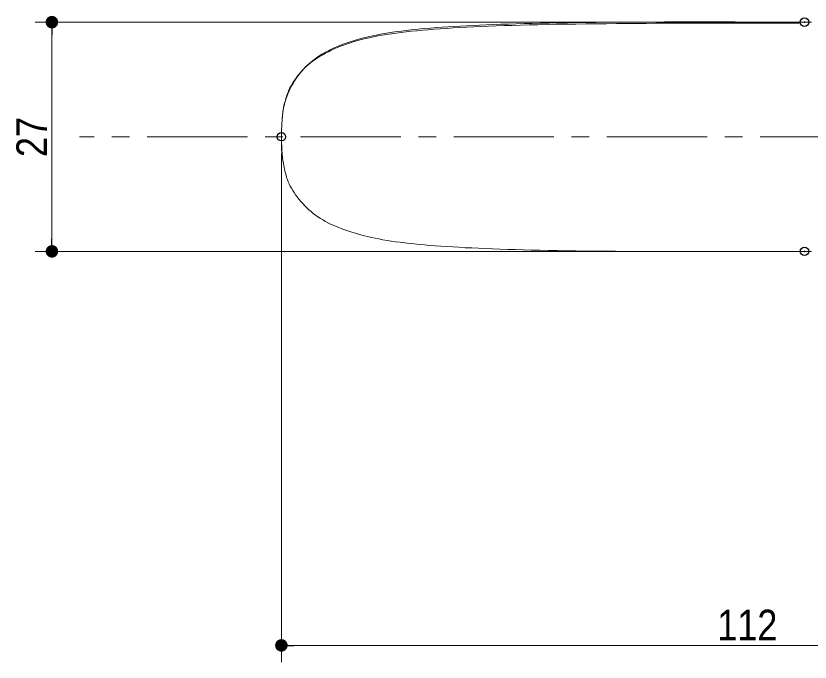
# Model space of a CAD drawing. Units: millimetres, scale not verified. Extents: x -606 to 606, y -304 to 304.
# Drawn here: x -486.8 to -391.7, y -153.9 to -76.6 of the extents above; entities that cross this region are included whole.
import ezdxf
from ezdxf.enums import TextEntityAlignment as Align

# ---------------------------------------------------------------- set-up
doc = ezdxf.new("R2010")
doc.units = ezdxf.units.MM
doc.header["$LTSCALE"] = 2
doc.header["$PDMODE"] = 32
doc.header["$PDSIZE"] = 1
doc.linetypes.add('USER1', pattern=[9.172222, 5.997222, -1.058333, 1.058333, -1.058333])
for name, color, linetype, lineweight in [('0-1_3一般', 7, 'Continuous', 15), ('0-2_2寸法-1', 7, 'Continuous', 5), ('0-3_0', 7, 'Continuous', 25)]:
    doc.layers.add(name, color=color, linetype=linetype, lineweight=lineweight)
doc.layers.add('0-4_Defpoints', color=7, linetype='Continuous')
doc.styles.add('ＭＳ Ｐゴシック', font='')
doc.styles.get('ＭＳ Ｐゴシック').set_extended_font_data('MS PGothic')

# ---------------------------------------------------------------- blocks, each defined once
blk = doc.blocks.new('_Dot')
at = {"layer": '0-3_0'}
blk.add_line((-1, 0), (-2, 0), dxfattribs=at)
for points in [[(0, 0), (-1, 0), (-0.992, 0.125)], [(0, 0), (-0.992, -0.125), (-1, 0)], [(0, 0), (-0.992, 0.125), (-0.969, 0.249)], [(0, 0), (-0.969, -0.249), (-0.992, -0.125)], [(0, 0), (-0.969, 0.249), (-0.93, 0.368)], [(0, 0), (-0.93, -0.368), (-0.969, -0.249)], [(0, 0), (-0.93, 0.368), (-0.876, 0.482)], [(0, 0), (-0.876, -0.482), (-0.93, -0.368)], [(0, 0), (-0.876, 0.482), (-0.809, 0.588)], [(0, 0), (-0.809, -0.588), (-0.876, -0.482)], [(0, 0), (-0.809, 0.588), (-0.729, 0.685)], [(0, 0), (-0.729, -0.685), (-0.809, -0.588)], [(0, 0), (-0.729, 0.685), (-0.637, 0.771)], [(0, 0), (-0.637, -0.771), (-0.729, -0.685)], [(0, 0), (-0.637, 0.771), (-0.536, 0.844)], [(0, 0), (-0.536, -0.844), (-0.637, -0.771)], [(0, 0), (-0.536, 0.844), (-0.426, 0.905)], [(0, 0), (-0.426, -0.905), (-0.536, -0.844)], [(0, 0), (-0.426, 0.905), (-0.309, 0.951)], [(0, 0), (-0.309, -0.951), (-0.426, -0.905)], [(0, 0), (-0.309, 0.951), (-0.187, 0.982)], [(0, 0), (-0.187, -0.982), (-0.309, -0.951)], [(0, 0), (-0.187, 0.982), (-0.063, 0.998)], [(0, 0), (-0.063, -0.998), (-0.187, -0.982)], [(0, 0), (-0.063, 0.998), (0.063, 0.998)], [(0, 0), (0.063, -0.998), (-0.063, -0.998)], [(0, 0), (0.063, 0.998), (0.187, 0.982)], [(0, 0), (0.187, 0.982), (0.309, 0.951)], [(0, 0), (0.309, 0.951), (0.426, 0.905)], [(0, 0), (0.426, 0.905), (0.536, 0.844)], [(0, 0), (0.536, 0.844), (0.637, 0.771)], [(0, 0), (0.637, 0.771), (0.729, 0.685)], [(0, 0), (0.729, 0.685), (0.809, 0.588)], [(0, 0), (0.809, 0.588), (0.876, 0.482)], [(0, 0), (0.876, 0.482), (0.93, 0.368)], [(0, 0), (0.93, 0.368), (0.969, 0.249)], [(0, 0), (0.969, 0.249), (0.992, 0.125)], [(0, 0), (0.992, 0.125), (1, 0)], [(0, 0), (0.187, -0.982), (0.063, -0.998)], [(0, 0), (0.309, -0.951), (0.187, -0.982)], [(0, 0), (0.426, -0.905), (0.309, -0.951)], [(0, 0), (0.536, -0.844), (0.426, -0.905)], [(0, 0), (0.637, -0.771), (0.536, -0.844)], [(0, 0), (0.729, -0.685), (0.637, -0.771)], [(0, 0), (0.809, -0.588), (0.729, -0.685)], [(0, 0), (0.876, -0.482), (0.809, -0.588)], [(0, 0), (0.93, -0.368), (0.876, -0.482)], [(0, 0), (0.969, -0.249), (0.93, -0.368)], [(0, 0), (0.992, -0.125), (0.969, -0.249)], [(0, 0), (1, 0), (0.992, -0.125)]]:
    blk.add_solid(points, dxfattribs=at)

msp = doc.modelspace()

# ---------------------------------------------------------------- linework, layer by layer
at = {"layer": '0-1_3一般', "linetype": 'USER1', "lineweight": 5}
msp.add_line((-312.325, -91.079), (-479.184, -91.079), dxfattribs=at)
at = {"layer": '0-1_3一般'}
for p, q in [((-455.023, -91.142), (-455.022, -91.079)), ((-455.022, -91.079), (-455.002, -91.079)), ((-455.022, -91.079), (-455.002, -91.079)), ((-454.998, -91.574), (-454.91, -93.352)), ((-391.551, -104.789), (-392.395, -104.793))]:
    msp.add_line(p, q, dxfattribs=at)
for points in [[(-450.065, -81.256), (-449.735, -81.076), (-449.396, -80.901), (-449.046, -80.732), (-448.687, -80.568), (-448.317, -80.409), (-447.937, -80.256), (-447.547, -80.108), (-447.146, -79.966), (-446.736, -79.83), (-446.316, -79.698), (-445.882, -79.572), (-445.432, -79.451), (-444.966, -79.336), (-444.485, -79.225), (-443.988, -79.119), (-443.476, -79.019), (-442.947, -78.923), (-442.403, -78.833), (-441.843, -78.747), (-441.268, -78.667), (-440.677, -78.592), (-440.07, -78.522), (-439.445, -78.456), (-438.798, -78.392), (-438.129, -78.331), (-437.438, -78.272), (-436.726, -78.216), (-435.992, -78.162), (-435.236, -78.11), (-434.458, -78.061), (-433.659, -78.014), (-432.837, -77.97), (-431.994, -77.928), (-431.129, -77.888), (-430.24, -77.851), (-429.323, -77.815), (-428.377, -77.782), (-427.402, -77.751), (-426.398, -77.722)], [(-448.307, -80.273), (-447.965, -80.138), (-447.616, -80.006), (-447.258, -79.879), (-446.891, -79.755), (-446.515, -79.635), (-446.131, -79.519), (-445.738, -79.408), (-445.337, -79.3), (-444.927, -79.196), (-444.509, -79.096), (-444.078, -78.999), (-443.632, -78.907), (-443.171, -78.818), (-442.696, -78.732), (-442.206, -78.65), (-441.701, -78.572), (-441.181, -78.497), (-440.646, -78.426), (-440.096, -78.359), (-439.532, -78.295), (-438.953, -78.235), (-438.358, -78.178), (-437.747, -78.124), (-437.114, -78.073), (-436.46, -78.023), (-435.785, -77.975), (-435.088, -77.928), (-434.37, -77.884), (-433.631, -77.841), (-432.871, -77.801), (-432.089, -77.762), (-431.286, -77.725), (-430.462, -77.69), (-429.616, -77.656), (-428.748, -77.625), (-427.851, -77.595), (-426.927, -77.567), (-425.974, -77.541), (-424.993, -77.517)], [(-426.398, -77.722), (-425.365, -77.694), (-424.303, -77.669), (-423.212, -77.646), (-422.091, -77.625), (-420.942, -77.605), (-419.764, -77.588), (-418.557, -77.573), (-417.325, -77.56), (-416.101, -77.548), (-414.891, -77.536), (-413.696, -77.526), (-412.516, -77.517), (-411.349, -77.509), (-410.198, -77.502), (-409.06, -77.496), (-407.938, -77.492), (-406.829, -77.488), (-405.735, -77.485), (-404.656, -77.483), (-403.591, -77.482), (-402.551, -77.482), (-401.54, -77.481), (-400.558, -77.481), (-399.605, -77.481), (-398.681, -77.48), (-397.785, -77.48), (-396.919, -77.48), (-396.081, -77.48), (-395.273, -77.481), (-394.493, -77.481), (-393.743, -77.481), (-393.021, -77.481), (-393.021, -77.481)], [(-424.993, -77.517), (-423.983, -77.494), (-422.945, -77.473), (-421.88, -77.454), (-420.785, -77.437), (-419.663, -77.421), (-418.512, -77.408), (-417.333, -77.396), (-416.13, -77.386), (-414.934, -77.376), (-413.753, -77.368), (-412.585, -77.361), (-411.432, -77.355), (-410.293, -77.35), (-409.169, -77.346), (-408.058, -77.343), (-406.961, -77.341), (-405.879, -77.339), (-404.811, -77.339), (-403.757, -77.34), (-402.717, -77.342), (-401.701, -77.344), (-400.714, -77.346), (-399.755, -77.349), (-398.824, -77.351), (-397.922, -77.353), (-397.047, -77.355), (-396.201, -77.356), (-395.383, -77.358), (-394.594, -77.36), (-393.833, -77.362), (-393.1, -77.364), (-392.395, -77.365), (-392.395, -77.365)], [(-392.395, -77.365), (-391.551, -77.369)], [(-454.91, -88.809), (-454.898, -88.633), (-454.881, -88.451), (-454.859, -88.261), (-454.831, -88.065), (-454.797, -87.863), (-454.758, -87.654), (-454.713, -87.438), (-454.662, -87.215), (-454.606, -86.986), (-454.544, -86.75), (-454.477, -86.508), (-454.403, -86.259), (-454.323, -86.005), (-454.229, -85.751), (-454.122, -85.497), (-454.001, -85.242), (-453.868, -84.986), (-453.721, -84.731), (-453.561, -84.475), (-453.388, -84.219), (-453.202, -83.962), (-453.003, -83.706), (-452.79, -83.448), (-452.564, -83.191), (-452.327, -82.935), (-452.082, -82.686), (-451.83, -82.447), (-451.572, -82.217), (-451.308, -81.996), (-451.038, -81.784), (-450.76, -81.582), (-450.477, -81.388), (-450.187, -81.204), (-449.891, -81.028), (-449.588, -80.862), (-449.279, -80.704), (-448.963, -80.556), (-448.639, -80.413), (-448.307, -80.273)], [(-455.022, -91.079), (-455.02, -90.899), (-455.017, -90.711), (-455.012, -90.516), (-455.005, -90.313), (-454.997, -90.103), (-454.986, -89.886), (-454.974, -89.662), (-454.96, -89.43), (-454.944, -89.191), (-454.927, -88.944), (-454.908, -88.691), (-454.887, -88.429), (-454.861, -88.162), (-454.823, -87.89), (-454.773, -87.615), (-454.71, -87.336), (-454.635, -87.052), (-454.548, -86.765), (-454.448, -86.473), (-454.336, -86.178), (-454.211, -85.879), (-454.075, -85.576), (-453.926, -85.269), (-453.764, -84.958), (-453.591, -84.645), (-453.407, -84.34), (-453.212, -84.045), (-453.007, -83.76), (-452.792, -83.485), (-452.566, -83.219), (-452.33, -82.964), (-452.083, -82.718), (-451.826, -82.481), (-451.558, -82.255), (-451.28, -82.038), (-450.992, -81.831), (-450.693, -81.633), (-450.384, -81.442), (-450.065, -81.256)], [(-454.865, -93.564), (-454.878, -93.503), (-454.89, -93.442), (-454.902, -93.381), (-454.913, -93.32), (-454.923, -93.259), (-454.933, -93.198), (-454.943, -93.136), (-454.952, -93.075), (-454.96, -93.013), (-454.968, -92.952), (-454.975, -92.89), (-454.982, -92.828), (-454.988, -92.766), (-454.993, -92.704), (-454.998, -92.642), (-455.003, -92.58), (-455.007, -92.518), (-455.01, -92.456), (-455.013, -92.394), (-455.015, -92.331), (-455.017, -92.269), (-455.019, -92.207), (-455.02, -92.144), (-455.022, -92.082), (-455.023, -92.019), (-455.024, -91.957), (-455.025, -91.894), (-455.026, -91.832), (-455.026, -91.769), (-455.027, -91.706), (-455.027, -91.644), (-455.027, -91.581), (-455.027, -91.519), (-455.027, -91.456), (-455.026, -91.393), (-455.026, -91.33), (-455.025, -91.268), (-455.024, -91.205), (-455.023, -91.142)], [(-450.643, -100.662), (-450.924, -100.463), (-451.198, -100.254), (-451.466, -100.037), (-451.726, -99.81), (-451.98, -99.574), (-452.227, -99.328), (-452.468, -99.074), (-452.701, -98.811), (-452.921, -98.547), (-453.128, -98.284), (-453.322, -98.022), (-453.502, -97.76), (-453.669, -97.499), (-453.823, -97.238), (-453.963, -96.978), (-454.09, -96.719), (-454.204, -96.461), (-454.304, -96.203), (-454.391, -95.946), (-454.464, -95.69), (-454.53, -95.439), (-454.591, -95.194), (-454.647, -94.956), (-454.697, -94.725), (-454.743, -94.501), (-454.784, -94.284), (-454.819, -94.073), (-454.85, -93.869), (-454.875, -93.672), (-454.896, -93.482), (-454.911, -93.298), (-454.921, -93.121), (-454.921, -93.121)], [(-431.417, -104.428), (-432.223, -104.39), (-433.007, -104.351), (-433.77, -104.309), (-434.512, -104.266), (-435.232, -104.221), (-435.932, -104.173), (-436.609, -104.124), (-437.266, -104.073), (-437.901, -104.02), (-438.515, -103.965), (-439.111, -103.907), (-439.692, -103.845), (-440.259, -103.78), (-440.81, -103.711), (-441.347, -103.638), (-441.868, -103.561), (-442.374, -103.481), (-442.866, -103.397), (-443.342, -103.309), (-443.804, -103.218), (-444.25, -103.122), (-444.682, -103.023), (-445.101, -102.921), (-445.511, -102.814), (-445.913, -102.703), (-446.306, -102.587), (-446.69, -102.468), (-447.065, -102.345), (-447.432, -102.217), (-447.79, -102.086), (-448.14, -101.95), (-448.48, -101.811), (-448.812, -101.667), (-449.136, -101.519), (-449.451, -101.366), (-449.759, -101.204), (-450.06, -101.032), (-450.355, -100.852), (-450.643, -100.662)], [(-392.395, -104.793), (-393.102, -104.795), (-393.837, -104.797), (-394.601, -104.798), (-395.394, -104.8), (-396.214, -104.802), (-397.063, -104.804), (-397.94, -104.806), (-398.846, -104.808), (-399.78, -104.81), (-400.742, -104.812), (-401.733, -104.814), (-402.752, -104.816), (-403.795, -104.818), (-404.853, -104.819), (-405.925, -104.819), (-407.011, -104.818), (-408.111, -104.816), (-409.225, -104.813), (-410.354, -104.808), (-411.497, -104.803), (-412.654, -104.797), (-413.825, -104.79), (-415.011, -104.782), (-416.21, -104.772), (-417.417, -104.762), (-418.601, -104.75), (-419.755, -104.736), (-420.882, -104.72), (-421.98, -104.703), (-423.049, -104.683), (-424.09, -104.662), (-425.103, -104.639), (-426.087, -104.615), (-427.043, -104.588), (-427.971, -104.56), (-428.87, -104.53), (-429.742, -104.498), (-430.59, -104.464), (-431.417, -104.428)]]:
    msp.add_lwpolyline(points, dxfattribs=at)
at = {"layer": '0-2_2寸法-1'}
for p, q in [((-394.395, -77.366), (-484.494, -77.366)), ((-482.494, -103.292), (-482.494, -78.866)), ((-455.022, -93.079), (-455.022, -153.943)), ((-394.395, -104.793), (-484.494, -104.793)), ((-344.523, -151.943), (-453.521, -151.943))]:
    msp.add_line(p, q, dxfattribs=at)
at = {"layer": '0-4_Defpoints'}
for p in [(-482.494, -77.366), (-392.395, -77.366), (-455.022, -91.079), (-392.395, -104.793), (-455.022, -151.943)]:
    msp.add_point(p, dxfattribs=at)

# ---------------------------------------------------------------- block references
at = {"layer": '0-2_2寸法-1', "xscale": 0.7503418, "yscale": 0.7503418}
for p, rotation in [((-482.494, -77.366), 90), ((-482.494, -104.793), 270), ((-455.022, -151.943), 180)]:
    msp.add_blockref('_Dot', p, dxfattribs=dict(at, rotation=rotation))

# ---------------------------------------------------------------- texts
at = {"layer": '0-2_2寸法-1', "style": 'ＭＳ Ｐゴシック', "width": 0.9}
msp.add_text('27', height=3.666, rotation=90, dxfattribs=at).set_placement((-481.988, -93.51), align=Align.BOTTOM_LEFT)
msp.add_text('112', height=3.666, dxfattribs=at).set_placement((-402.844, -152.439), align=Align.BOTTOM_LEFT)

doc.saveas('drawing.dxf')
